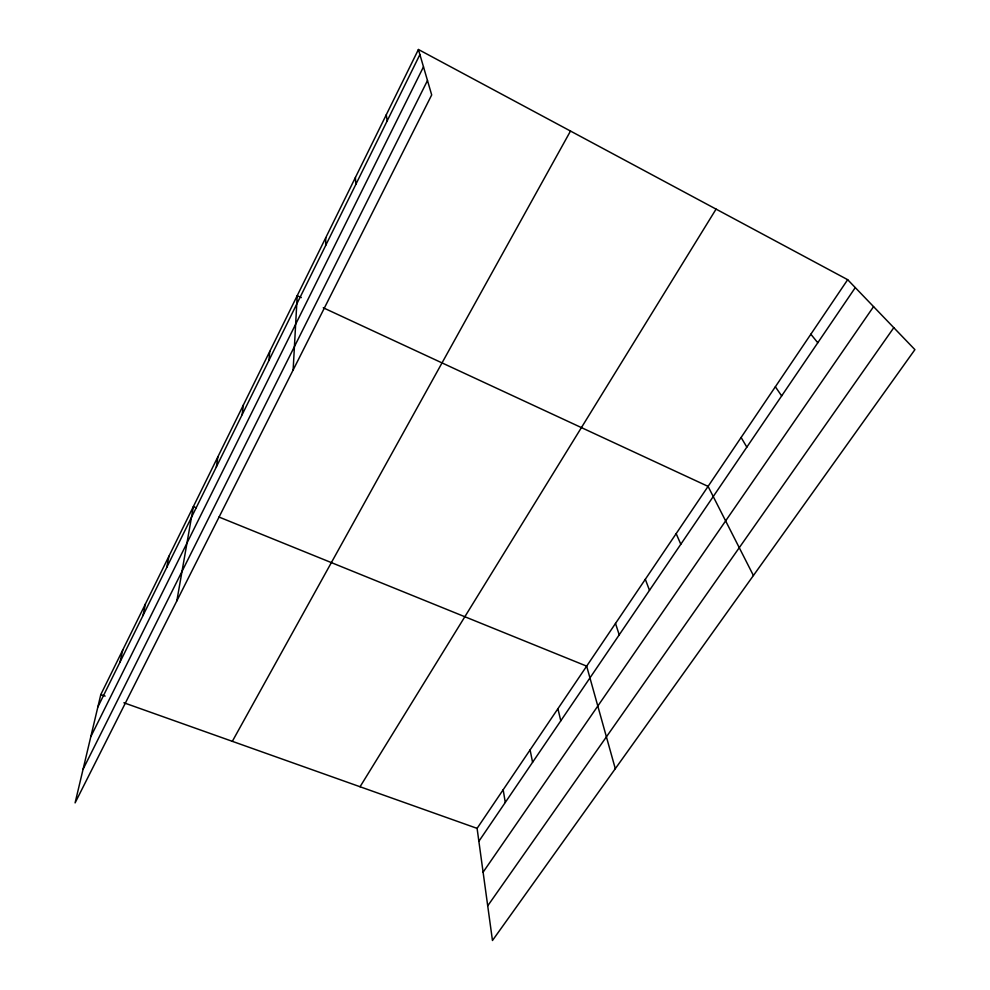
<?xml version="1.0" encoding="UTF-8"?>
<svg xmlns="http://www.w3.org/2000/svg" width="990" height="990" viewBox="0 0 990 990"><rect width="100%" height="100%" fill="white"/><g stroke="black" fill="none" stroke-linecap="round" stroke-linejoin="round"><path stroke-width="1.49" d="M325.698 245.421L325.735 237.761M293.139 370L297.21 295.676L301.331 297.594M268.921 360.447L269.775 351.413M242.129 414.711L243.354 405.071M216.34 466.983L217.899 456.774M176.851 600.868L193.347 506.632L196.193 507.783M166.778 567.357L168.956 556.17M142.981 615.582L145.431 603.937M120.025 662.087L122.735 650.046M418.424 49.5L100.807 694.572L75.091 802.89L431.69 94.941L418.424 49.5L847.675 279.687L914.909 349.643L492.463 940.5L477.093 828.37L847.675 279.687M97.862 706.971L419.909 54.574M90.82 736.659L423.485 66.837M83.098 769.205L427.482 80.524M232.328 741.337L570.5 131.051M360.051 786.753L716.079 209.113M478.863 841.314L855.286 287.595M483.095 872.19L873.576 306.628M487.711 905.85L893.797 327.678M100.807 694.572L105.138 696.106M123.886 702.776L477.093 828.37M218.976 517.028L586.662 666.134L615.297 768.698M323.272 307.779L708.073 486.387L753.415 575.524M810.847 334.212L817.79 342.763M775.356 386.768L781.654 395.901M741.114 437.456L746.831 447.134M676.158 533.635L680.811 544.253M645.319 579.286L649.49 590.325M615.508 623.428L619.22 634.85M557.914 708.704L560.786 720.807M530.096 749.888L532.583 762.3M503.168 789.76L505.284 802.445M386.261 114.815L387.201 120.83M355.398 177.519L355.831 184.388"/></g></svg>
